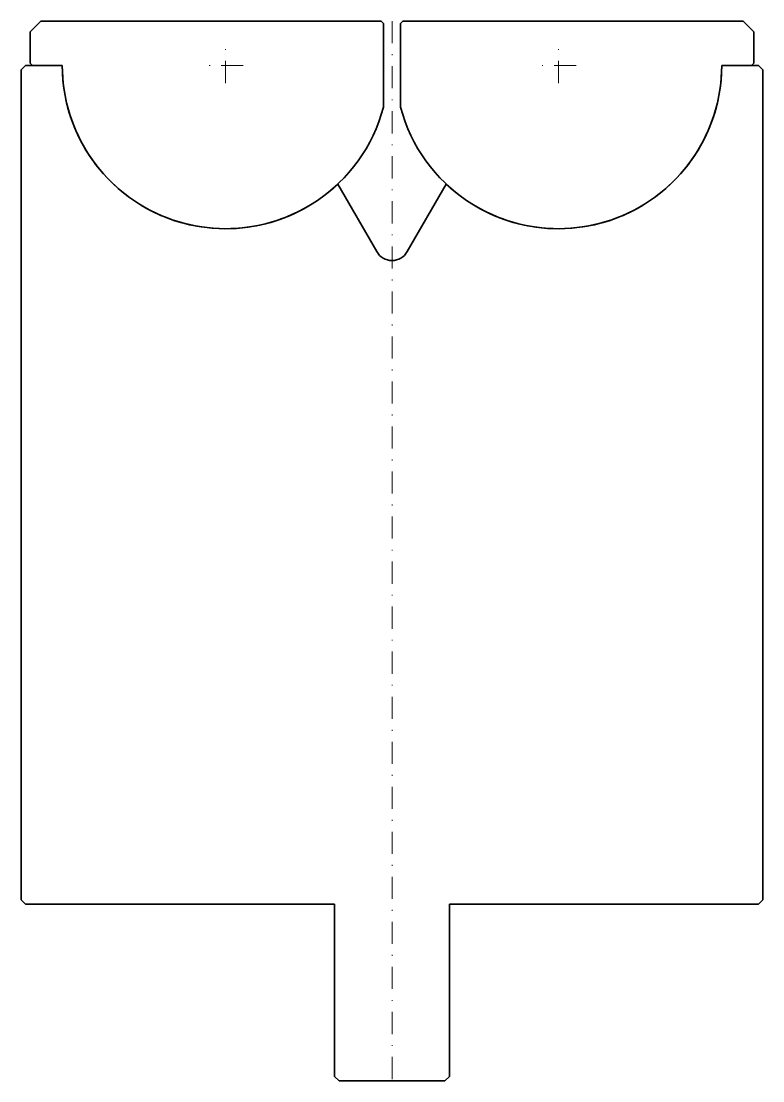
# Model space of a CAD drawing. Header units: millimetres. Extents: x -42 to 42, y -120 to 0.
import ezdxf

# ---------------------------------------------------------------- set-up
doc = ezdxf.new("R2010")
doc.units = ezdxf.units.MM
doc.header["$LTSCALE"] = 5
doc.linetypes.add('AUSGEZOGEN', pattern=[0])
doc.linetypes.add('DASHDOT', pattern=[1, 0.5, -0.25, 0, -0.25])
doc.layers.add('2', color=7, linetype='Continuous')

msp = doc.modelspace()

# ---------------------------------------------------------------- linework, layer by layer
at = {"layer": '2', "color": 7, "linetype": 'AUSGEZOGEN', "lineweight": 35}
for p, q in [((-39.77, 0), (-40.97, -1.2)), ((-39.77, 0), (-1.22, 0)), ((-1.22, 0), (-0.97, -0.25)), ((1.22, 0), (0.97, -0.25)), ((39.77, 0), (1.22, 0)), ((39.77, 0), (40.97, -1.2)), ((-40.97, -4.75), (-40.97, -1.2)), ((-0.97, -9.75), (-0.97, -0.25)), ((0.97, -9.75), (0.97, -0.25)), ((40.97, -4.75), (40.97, -1.2)), ((-40.97, -4.75), (-40.72, -5)), ((40.97, -4.75), (40.72, -5)), ((-41.5, -5), (-42, -5.5)), ((-42, -5.5), (-42, -99.5)), ((-37.35, -5), (-41.5, -5)), ((37.35, -5), (41.5, -5)), ((41.5, -5), (42, -5.5)), ((42, -5.5), (42, -99.5)), ((-6.15, -18.45), (-1.73, -26.1)), ((6.15, -18.45), (1.73, -26.1)), ((-42, -99.5), (-41.5, -100)), ((42, -99.5), (41.5, -100)), ((-6.5, -100), (-41.5, -100)), ((-6.5, -100), (-6.5, -119.5)), ((6.5, -100), (6.5, -119.5)), ((41.5, -100), (6.5, -100)), ((-6, -120), (-6.5, -119.5)), ((6, -120), (-6, -120)), ((6.5, -119.5), (6, -120))]:
    msp.add_line(p, q, dxfattribs=at)
at = {"layer": '2', "color": 7, "linetype": 'DASHDOT', "lineweight": 18}
for p, q in [((0, 0), (0, -120)), ((-18.85, -7), (-18.85, -3)), ((18.85, -7), (18.85, -3)), ((-16.85, -5), (-20.85, -5)), ((20.85, -5), (16.85, -5))]:
    msp.add_line(p, q, dxfattribs=at)
at = {"layer": '2', "color": 7, "linetype": 'AUSGEZOGEN', "lineweight": 35}
for centre, radius, start, end in [((-18.85, -5), 18.5, 180, 345.1223), ((-18.85, -5), 18.5, 180, 313.359), ((18.85, -5), 18.5, 194.8777, 360), ((18.85, -5), 18.5, 226.641, 360), ((0, -25.1), 2, 210, 330)]:
    msp.add_arc(centre, radius, start, end, dxfattribs=at)

doc.saveas('drawing.dxf')
